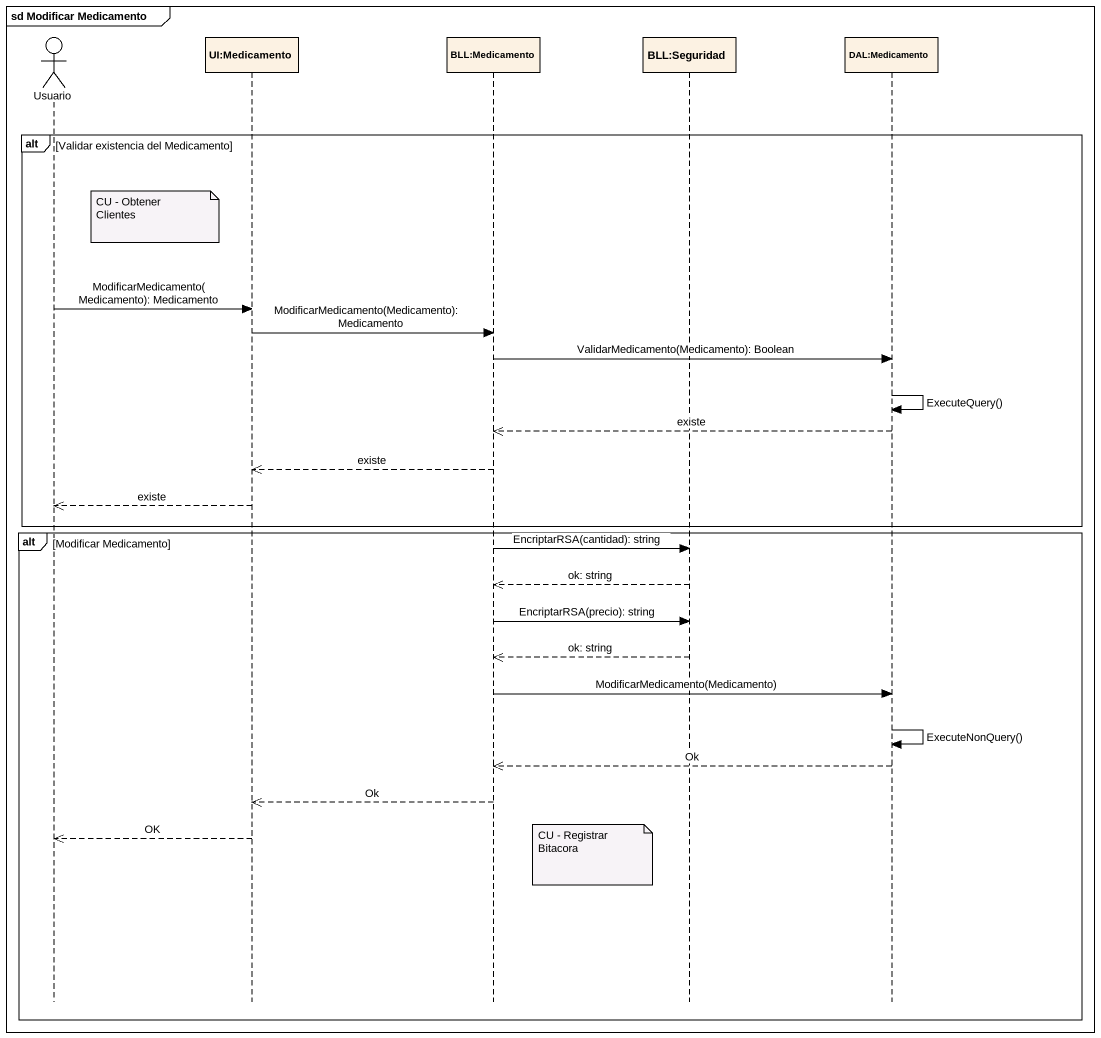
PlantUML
@startuml
mainframe sd Modificar Medicamento
hide footbox
actor Usuario
participant "UI:Medicamento" as UI_Medicamento
participant "BLL:Medicamento" as BLL_Medicamento
participant "BLL:Seguridad" as BLL_Seguridad
participant "DAL:Medicamento" as DAL_Medicamento

alt Validar existencia del Medicamento
  note left of UI_Medicamento : CU - Obtener Clientes
  Usuario -> UI_Medicamento : ModificarMedicamento(Medicamento): Medicamento
  UI_Medicamento -> BLL_Medicamento : ModificarMedicamento(Medicamento): Medicamento
  BLL_Medicamento -> DAL_Medicamento : ValidarMedicamento(Medicamento): Boolean
  DAL_Medicamento -> DAL_Medicamento : ExecuteQuery()
  DAL_Medicamento -->> BLL_Medicamento : existe
  BLL_Medicamento -->> UI_Medicamento : existe
  UI_Medicamento -->> Usuario : existe
end
alt Modificar Medicamento
  BLL_Medicamento -> BLL_Seguridad : EncriptarRSA(cantidad): string
  BLL_Seguridad -->> BLL_Medicamento : ok: string
  BLL_Medicamento -> BLL_Seguridad : EncriptarRSA(precio): string
  BLL_Seguridad -->> BLL_Medicamento : ok: string
  BLL_Medicamento -> DAL_Medicamento : ModificarMedicamento(Medicamento)
  DAL_Medicamento -> DAL_Medicamento : ExecuteNonQuery()
  DAL_Medicamento -->> BLL_Medicamento : Ok
  BLL_Medicamento -->> UI_Medicamento : Ok
  UI_Medicamento -->> Usuario : OK
  note left of BLL_Seguridad : CU - Registrar Bitacora
end
@enduml
